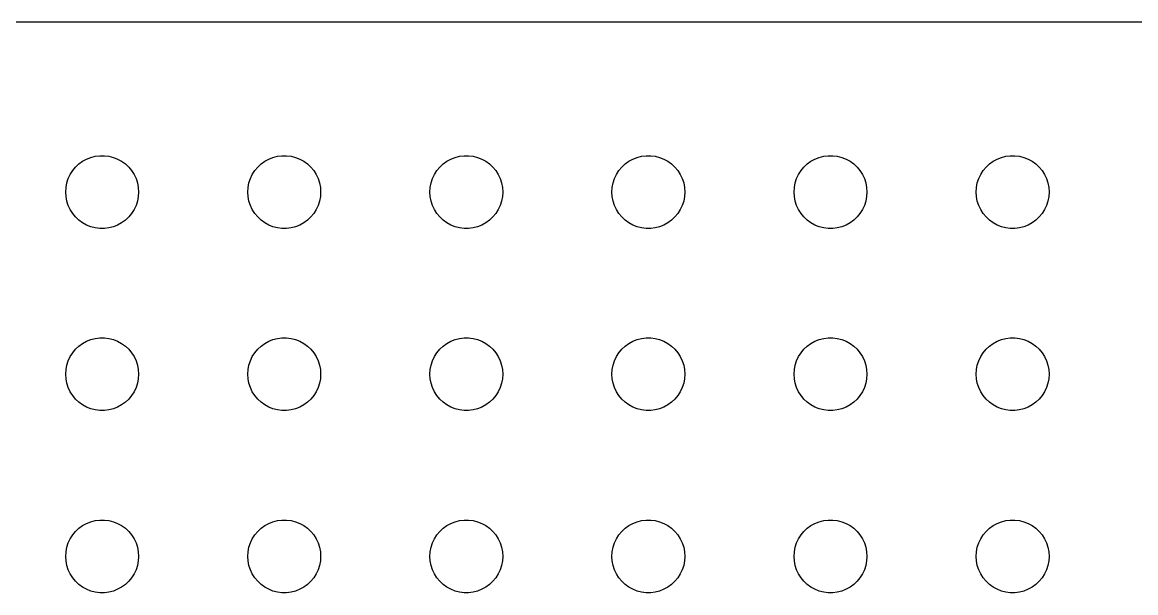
# Model space of a CAD drawing. Header units: metres. Extents: x -90 to 90, y -89 to 89.
# Drawn here: x -3.29 to 42.57, y 66 to 89.49 of the extents above; entities that cross this region are included whole.
import ezdxf

# ---------------------------------------------------------------- set-up
doc = ezdxf.new("R2010")
doc.units = ezdxf.units.M

msp = doc.modelspace()

# ---------------------------------------------------------------- linework, layer by layer
for p, q in [((84.8139, 89.4901), (-84.8139, 89.4901)), ((-0.46352, 83.9266), (-0.28107, 83.9734)), ((-0.28107, 83.9734), (-0.09418, 83.997)), ((-0.09418, 83.997), (0.09418, 83.997)), ((0.09418, 83.997), (0.28107, 83.9734)), ((0.28107, 83.9734), (0.46352, 83.9266)), ((7.03647, 83.9266), (7.21892, 83.9734)), ((7.21892, 83.9734), (7.40581, 83.997)), ((7.40581, 83.997), (7.59418, 83.997)), ((7.59418, 83.997), (7.78107, 83.9734)), ((7.78107, 83.9734), (7.96352, 83.9266)), ((14.5365, 83.9266), (14.7189, 83.9734)), ((14.7189, 83.9734), (14.9058, 83.997)), ((14.9058, 83.997), (15.0942, 83.997)), ((15.0942, 83.997), (15.2811, 83.9734)), ((15.2811, 83.9734), (15.4635, 83.9266)), ((22.0365, 83.9266), (22.2189, 83.9734)), ((22.2189, 83.9734), (22.4058, 83.997)), ((22.4058, 83.997), (22.5942, 83.997)), ((22.5942, 83.997), (22.7811, 83.9734)), ((22.7811, 83.9734), (22.9635, 83.9266)), ((29.5365, 83.9266), (29.7189, 83.9734)), ((29.7189, 83.9734), (29.9058, 83.997)), ((29.9058, 83.997), (30.0942, 83.997)), ((30.0942, 83.997), (30.2811, 83.9734)), ((30.2811, 83.9734), (30.4635, 83.9266)), ((37.0365, 83.9266), (37.2189, 83.9734)), ((37.2189, 83.9734), (37.4058, 83.997)), ((37.4058, 83.997), (37.5942, 83.997)), ((37.5942, 83.997), (37.7811, 83.9734)), ((37.7811, 83.9734), (37.9635, 83.9266)), ((-1.21352, 83.3817), (-1.09344, 83.5268)), ((-1.09344, 83.5268), (-0.95613, 83.6558)), ((-0.95613, 83.6558), (-0.80373, 83.7665)), ((-0.80373, 83.7665), (-0.63866, 83.8572)), ((-0.63866, 83.8572), (-0.46352, 83.9266)), ((0.46352, 83.9266), (0.63866, 83.8572)), ((0.63866, 83.8572), (0.80373, 83.7665)), ((0.80373, 83.7665), (0.95613, 83.6558)), ((0.95613, 83.6558), (1.09344, 83.5268)), ((1.09344, 83.5268), (1.21352, 83.3817)), ((6.28647, 83.3817), (6.40654, 83.5268)), ((6.40654, 83.5268), (6.54385, 83.6558)), ((6.54385, 83.6558), (6.69626, 83.7665)), ((6.69626, 83.7665), (6.86133, 83.8572)), ((6.86133, 83.8572), (7.03647, 83.9266)), ((7.96352, 83.9266), (8.13866, 83.8572)), ((8.13866, 83.8572), (8.30373, 83.7665)), ((8.30373, 83.7665), (8.45613, 83.6558)), ((8.45613, 83.6558), (8.59344, 83.5268)), ((8.59344, 83.5268), (8.71352, 83.3817)), ((13.7865, 83.3817), (13.9065, 83.5268)), ((13.9065, 83.5268), (14.0439, 83.6558)), ((14.0439, 83.6558), (14.1963, 83.7665)), ((14.1963, 83.7665), (14.3613, 83.8572)), ((14.3613, 83.8572), (14.5365, 83.9266)), ((15.4635, 83.9266), (15.6387, 83.8572)), ((15.6387, 83.8572), (15.8037, 83.7665)), ((15.8037, 83.7665), (15.9561, 83.6558)), ((15.9561, 83.6558), (16.0934, 83.5268)), ((16.0934, 83.5268), (16.2135, 83.3817)), ((21.2865, 83.3817), (21.4065, 83.5268)), ((21.4065, 83.5268), (21.5439, 83.6558)), ((21.5439, 83.6558), (21.6963, 83.7665)), ((21.6963, 83.7665), (21.8613, 83.8572)), ((21.8613, 83.8572), (22.0365, 83.9266)), ((22.9635, 83.9266), (23.1387, 83.8572)), ((23.1387, 83.8572), (23.3037, 83.7665)), ((23.3037, 83.7665), (23.4561, 83.6558)), ((23.4561, 83.6558), (23.5934, 83.5268)), ((23.5934, 83.5268), (23.7135, 83.3817)), ((28.7865, 83.3817), (28.9065, 83.5268)), ((28.9065, 83.5268), (29.0439, 83.6558)), ((29.0439, 83.6558), (29.1963, 83.7665)), ((29.1963, 83.7665), (29.3613, 83.8572)), ((29.3613, 83.8572), (29.5365, 83.9266)), ((30.4635, 83.9266), (30.6387, 83.8572)), ((30.6387, 83.8572), (30.8037, 83.7665)), ((30.8037, 83.7665), (30.9561, 83.6558)), ((30.9561, 83.6558), (31.0934, 83.5268)), ((31.0934, 83.5268), (31.2135, 83.3817)), ((36.2865, 83.3817), (36.4065, 83.5268)), ((36.4065, 83.5268), (36.5439, 83.6558)), ((36.5439, 83.6558), (36.6963, 83.7665)), ((36.6963, 83.7665), (36.8613, 83.8572)), ((36.8613, 83.8572), (37.0365, 83.9266)), ((37.9635, 83.9266), (38.1387, 83.8572)), ((38.1387, 83.8572), (38.3037, 83.7665)), ((38.3037, 83.7665), (38.4561, 83.6558)), ((38.4561, 83.6558), (38.5934, 83.5268)), ((38.5934, 83.5268), (38.7135, 83.3817)), ((-1.45287, 82.873), (-1.39465, 83.0522)), ((-1.39465, 83.0522), (-1.31445, 83.2226)), ((-1.31445, 83.2226), (-1.21352, 83.3817)), ((1.21352, 83.3817), (1.31445, 83.2226)), ((1.31445, 83.2226), (1.39465, 83.0522)), ((1.39465, 83.0522), (1.45287, 82.873)), ((6.04712, 82.873), (6.10533, 83.0522)), ((6.10533, 83.0522), (6.18553, 83.2226)), ((6.18553, 83.2226), (6.28647, 83.3817)), ((8.71352, 83.3817), (8.81445, 83.2226)), ((8.81445, 83.2226), (8.89465, 83.0522)), ((8.89465, 83.0522), (8.95287, 82.873)), ((13.5471, 82.873), (13.6053, 83.0522)), ((13.6053, 83.0522), (13.6855, 83.2226)), ((13.6855, 83.2226), (13.7865, 83.3817)), ((16.2135, 83.3817), (16.3145, 83.2226)), ((16.3145, 83.2226), (16.3947, 83.0522)), ((16.3947, 83.0522), (16.4529, 82.873)), ((21.0471, 82.873), (21.1053, 83.0522)), ((21.1053, 83.0522), (21.1855, 83.2226)), ((21.1855, 83.2226), (21.2865, 83.3817)), ((23.7135, 83.3817), (23.8145, 83.2226)), ((23.8145, 83.2226), (23.8947, 83.0522)), ((23.8947, 83.0522), (23.9529, 82.873)), ((28.5471, 82.873), (28.6053, 83.0522)), ((28.6053, 83.0522), (28.6855, 83.2226)), ((28.6855, 83.2226), (28.7865, 83.3817)), ((31.2135, 83.3817), (31.3145, 83.2226)), ((31.3145, 83.2226), (31.3947, 83.0522)), ((31.3947, 83.0522), (31.4529, 82.873)), ((36.0471, 82.873), (36.1053, 83.0522)), ((36.1053, 83.0522), (36.1855, 83.2226)), ((36.1855, 83.2226), (36.2865, 83.3817)), ((38.7135, 83.3817), (38.8145, 83.2226)), ((38.8145, 83.2226), (38.8947, 83.0522)), ((38.8947, 83.0522), (38.9529, 82.873)), ((-1.5, 82.5), (-1.48816, 82.688)), ((-1.48816, 82.688), (-1.45287, 82.873)), ((1.45287, 82.873), (1.48816, 82.688)), ((1.48816, 82.688), (1.5, 82.5)), ((6, 82.5), (6.01183, 82.688)), ((6.01183, 82.688), (6.04712, 82.873)), ((8.95287, 82.873), (8.98816, 82.688)), ((8.98816, 82.688), (9, 82.5)), ((13.5, 82.5), (13.5118, 82.688)), ((13.5118, 82.688), (13.5471, 82.873)), ((16.4529, 82.873), (16.4882, 82.688)), ((16.4882, 82.688), (16.5, 82.5)), ((21, 82.5), (21.0118, 82.688)), ((21.0118, 82.688), (21.0471, 82.873)), ((23.9529, 82.873), (23.9882, 82.688)), ((23.9882, 82.688), (24, 82.5)), ((28.5, 82.5), (28.5118, 82.688)), ((28.5118, 82.688), (28.5471, 82.873)), ((31.4529, 82.873), (31.4882, 82.688)), ((31.4882, 82.688), (31.5, 82.5)), ((36, 82.5), (36.0118, 82.688)), ((36.0118, 82.688), (36.0471, 82.873)), ((38.9529, 82.873), (38.9882, 82.688)), ((38.9882, 82.688), (39, 82.5)), ((-1.48816, 82.312), (-1.5, 82.5)), ((-1.45287, 82.127), (-1.48816, 82.312)), ((-1.39465, 81.9478), (-1.45287, 82.127)), ((1.45287, 82.127), (1.39465, 81.9478)), ((1.48816, 82.312), (1.45287, 82.127)), ((1.5, 82.5), (1.48816, 82.312)), ((6.01183, 82.312), (6, 82.5)), ((6.04712, 82.127), (6.01183, 82.312)), ((6.10533, 81.9478), (6.04712, 82.127)), ((8.95287, 82.127), (8.89465, 81.9478)), ((8.98816, 82.312), (8.95287, 82.127)), ((9, 82.5), (8.98816, 82.312)), ((13.5118, 82.312), (13.5, 82.5)), ((13.5471, 82.127), (13.5118, 82.312)), ((13.6053, 81.9478), (13.5471, 82.127)), ((16.4529, 82.127), (16.3947, 81.9478)), ((16.4882, 82.312), (16.4529, 82.127)), ((16.5, 82.5), (16.4882, 82.312)), ((21.0118, 82.312), (21, 82.5)), ((21.0471, 82.127), (21.0118, 82.312)), ((21.1053, 81.9478), (21.0471, 82.127)), ((23.9529, 82.127), (23.8947, 81.9478)), ((23.9882, 82.312), (23.9529, 82.127)), ((24, 82.5), (23.9882, 82.312)), ((28.5118, 82.312), (28.5, 82.5)), ((28.5471, 82.127), (28.5118, 82.312)), ((28.6053, 81.9478), (28.5471, 82.127)), ((31.4529, 82.127), (31.3947, 81.9478)), ((31.4882, 82.312), (31.4529, 82.127)), ((31.5, 82.5), (31.4882, 82.312)), ((36.0118, 82.312), (36, 82.5)), ((36.0471, 82.127), (36.0118, 82.312)), ((36.1053, 81.9478), (36.0471, 82.127)), ((38.9529, 82.127), (38.8947, 81.9478)), ((38.9882, 82.312), (38.9529, 82.127)), ((39, 82.5), (38.9882, 82.312)), ((-1.31445, 81.7774), (-1.39465, 81.9478)), ((-1.21352, 81.6183), (-1.31445, 81.7774)), ((1.31445, 81.7774), (1.21352, 81.6183)), ((1.39465, 81.9478), (1.31445, 81.7774)), ((6.18553, 81.7774), (6.10533, 81.9478)), ((6.28647, 81.6183), (6.18553, 81.7774)), ((8.81445, 81.7774), (8.71352, 81.6183)), ((8.89465, 81.9478), (8.81445, 81.7774)), ((13.6855, 81.7774), (13.6053, 81.9478)), ((13.7865, 81.6183), (13.6855, 81.7774)), ((16.3145, 81.7774), (16.2135, 81.6183)), ((16.3947, 81.9478), (16.3145, 81.7774)), ((21.1855, 81.7774), (21.1053, 81.9478)), ((21.2865, 81.6183), (21.1855, 81.7774)), ((23.8145, 81.7774), (23.7135, 81.6183)), ((23.8947, 81.9478), (23.8145, 81.7774)), ((28.6855, 81.7774), (28.6053, 81.9478)), ((28.7865, 81.6183), (28.6855, 81.7774)), ((31.3145, 81.7774), (31.2135, 81.6183)), ((31.3947, 81.9478), (31.3145, 81.7774)), ((36.1855, 81.7774), (36.1053, 81.9478)), ((36.2865, 81.6183), (36.1855, 81.7774)), ((38.8145, 81.7774), (38.7135, 81.6183)), ((38.8947, 81.9478), (38.8145, 81.7774)), ((-1.09344, 81.4732), (-1.21352, 81.6183)), ((-0.95613, 81.3442), (-1.09344, 81.4732)), ((-0.80373, 81.2335), (-0.95613, 81.3442)), ((-0.63866, 81.1428), (-0.80373, 81.2335)), ((0.80373, 81.2335), (0.63866, 81.1428)), ((0.95613, 81.3442), (0.80373, 81.2335)), ((1.09344, 81.4732), (0.95613, 81.3442)), ((1.21352, 81.6183), (1.09344, 81.4732)), ((6.40654, 81.4732), (6.28647, 81.6183)), ((6.54385, 81.3442), (6.40654, 81.4732)), ((6.69626, 81.2335), (6.54385, 81.3442)), ((6.86133, 81.1428), (6.69626, 81.2335)), ((8.30373, 81.2335), (8.13866, 81.1428)), ((8.45613, 81.3442), (8.30373, 81.2335)), ((8.59344, 81.4732), (8.45613, 81.3442)), ((8.71352, 81.6183), (8.59344, 81.4732)), ((13.9065, 81.4732), (13.7865, 81.6183)), ((14.0439, 81.3442), (13.9065, 81.4732)), ((14.1963, 81.2335), (14.0439, 81.3442)), ((14.3613, 81.1428), (14.1963, 81.2335)), ((15.8037, 81.2335), (15.6387, 81.1428)), ((15.9561, 81.3442), (15.8037, 81.2335)), ((16.0934, 81.4732), (15.9561, 81.3442)), ((16.2135, 81.6183), (16.0934, 81.4732)), ((21.4065, 81.4732), (21.2865, 81.6183)), ((21.5439, 81.3442), (21.4065, 81.4732)), ((21.6963, 81.2335), (21.5439, 81.3442)), ((21.8613, 81.1428), (21.6963, 81.2335)), ((23.3037, 81.2335), (23.1387, 81.1428)), ((23.4561, 81.3442), (23.3037, 81.2335)), ((23.5934, 81.4732), (23.4561, 81.3442)), ((23.7135, 81.6183), (23.5934, 81.4732)), ((28.9065, 81.4732), (28.7865, 81.6183)), ((29.0439, 81.3442), (28.9065, 81.4732)), ((29.1963, 81.2335), (29.0439, 81.3442)), ((29.3613, 81.1428), (29.1963, 81.2335)), ((30.8037, 81.2335), (30.6387, 81.1428)), ((30.9561, 81.3442), (30.8037, 81.2335)), ((31.0934, 81.4732), (30.9561, 81.3442)), ((31.2135, 81.6183), (31.0934, 81.4732)), ((36.4065, 81.4732), (36.2865, 81.6183)), ((36.5439, 81.3442), (36.4065, 81.4732)), ((36.6963, 81.2335), (36.5439, 81.3442)), ((36.8613, 81.1428), (36.6963, 81.2335)), ((38.3037, 81.2335), (38.1387, 81.1428)), ((38.4561, 81.3442), (38.3037, 81.2335)), ((38.5934, 81.4732), (38.4561, 81.3442)), ((38.7135, 81.6183), (38.5934, 81.4732)), ((-0.46352, 81.0734), (-0.63866, 81.1428)), ((-0.28107, 81.0266), (-0.46352, 81.0734)), ((-0.09418, 81.003), (-0.28107, 81.0266)), ((0.09418, 81.003), (-0.09418, 81.003)), ((0.28107, 81.0266), (0.09418, 81.003)), ((0.46352, 81.0734), (0.28107, 81.0266)), ((0.63866, 81.1428), (0.46352, 81.0734)), ((7.03647, 81.0734), (6.86133, 81.1428)), ((7.21892, 81.0266), (7.03647, 81.0734)), ((7.40581, 81.003), (7.21892, 81.0266)), ((7.59418, 81.003), (7.40581, 81.003)), ((7.78107, 81.0266), (7.59418, 81.003)), ((7.96352, 81.0734), (7.78107, 81.0266)), ((8.13866, 81.1428), (7.96352, 81.0734)), ((14.5365, 81.0734), (14.3613, 81.1428)), ((14.7189, 81.0266), (14.5365, 81.0734)), ((14.9058, 81.003), (14.7189, 81.0266)), ((15.0942, 81.003), (14.9058, 81.003)), ((15.2811, 81.0266), (15.0942, 81.003)), ((15.4635, 81.0734), (15.2811, 81.0266)), ((15.6387, 81.1428), (15.4635, 81.0734)), ((22.0365, 81.0734), (21.8613, 81.1428)), ((22.2189, 81.0266), (22.0365, 81.0734)), ((22.4058, 81.003), (22.2189, 81.0266)), ((22.5942, 81.003), (22.4058, 81.003)), ((22.7811, 81.0266), (22.5942, 81.003)), ((22.9635, 81.0734), (22.7811, 81.0266)), ((23.1387, 81.1428), (22.9635, 81.0734)), ((29.5365, 81.0734), (29.3613, 81.1428)), ((29.7189, 81.0266), (29.5365, 81.0734)), ((29.9058, 81.003), (29.7189, 81.0266)), ((30.0942, 81.003), (29.9058, 81.003)), ((30.2811, 81.0266), (30.0942, 81.003)), ((30.4635, 81.0734), (30.2811, 81.0266)), ((30.6387, 81.1428), (30.4635, 81.0734)), ((37.0365, 81.0734), (36.8613, 81.1428)), ((37.2189, 81.0266), (37.0365, 81.0734)), ((37.4058, 81.003), (37.2189, 81.0266)), ((37.5942, 81.003), (37.4058, 81.003)), ((37.7811, 81.0266), (37.5942, 81.003)), ((37.9635, 81.0734), (37.7811, 81.0266)), ((38.1387, 81.1428), (37.9635, 81.0734)), ((-1.09344, 76.0268), (-0.95613, 76.1558)), ((-0.95613, 76.1558), (-0.80373, 76.2665)), ((-0.80373, 76.2665), (-0.63866, 76.3572)), ((-0.63866, 76.3572), (-0.46352, 76.4266)), ((-0.46352, 76.4266), (-0.28107, 76.4734)), ((-0.28107, 76.4734), (-0.09418, 76.497)), ((-0.09418, 76.497), (0.09418, 76.497)), ((0.09418, 76.497), (0.28107, 76.4734)), ((0.28107, 76.4734), (0.46352, 76.4266)), ((0.46352, 76.4266), (0.63866, 76.3572)), ((0.63866, 76.3572), (0.80373, 76.2665)), ((0.80373, 76.2665), (0.95613, 76.1558)), ((0.95613, 76.1558), (1.09344, 76.0268)), ((6.40654, 76.0268), (6.54385, 76.1558)), ((6.54385, 76.1558), (6.69626, 76.2665)), ((6.69626, 76.2665), (6.86133, 76.3572)), ((6.86133, 76.3572), (7.03647, 76.4266)), ((7.03647, 76.4266), (7.21892, 76.4734)), ((7.21892, 76.4734), (7.40581, 76.497)), ((7.40581, 76.497), (7.59418, 76.497)), ((7.59418, 76.497), (7.78107, 76.4734)), ((7.78107, 76.4734), (7.96352, 76.4266)), ((7.96352, 76.4266), (8.13866, 76.3572)), ((8.13866, 76.3572), (8.30373, 76.2665)), ((8.30373, 76.2665), (8.45613, 76.1558)), ((8.45613, 76.1558), (8.59344, 76.0268)), ((13.9065, 76.0268), (14.0439, 76.1558)), ((14.0439, 76.1558), (14.1963, 76.2665)), ((14.1963, 76.2665), (14.3613, 76.3572)), ((14.3613, 76.3572), (14.5365, 76.4266)), ((14.5365, 76.4266), (14.7189, 76.4734)), ((14.7189, 76.4734), (14.9058, 76.497)), ((14.9058, 76.497), (15.0942, 76.497)), ((15.0942, 76.497), (15.2811, 76.4734)), ((15.2811, 76.4734), (15.4635, 76.4266)), ((15.4635, 76.4266), (15.6387, 76.3572)), ((15.6387, 76.3572), (15.8037, 76.2665)), ((15.8037, 76.2665), (15.9561, 76.1558)), ((15.9561, 76.1558), (16.0934, 76.0268)), ((21.4065, 76.0268), (21.5439, 76.1558)), ((21.5439, 76.1558), (21.6963, 76.2665)), ((21.6963, 76.2665), (21.8613, 76.3572)), ((21.8613, 76.3572), (22.0365, 76.4266)), ((22.0365, 76.4266), (22.2189, 76.4734)), ((22.2189, 76.4734), (22.4058, 76.497)), ((22.4058, 76.497), (22.5942, 76.497)), ((22.5942, 76.497), (22.7811, 76.4734)), ((22.7811, 76.4734), (22.9635, 76.4266)), ((22.9635, 76.4266), (23.1387, 76.3572)), ((23.1387, 76.3572), (23.3037, 76.2665)), ((23.3037, 76.2665), (23.4561, 76.1558)), ((23.4561, 76.1558), (23.5934, 76.0268)), ((28.9065, 76.0268), (29.0439, 76.1558)), ((29.0439, 76.1558), (29.1963, 76.2665)), ((29.1963, 76.2665), (29.3613, 76.3572)), ((29.3613, 76.3572), (29.5365, 76.4266)), ((29.5365, 76.4266), (29.7189, 76.4734)), ((29.7189, 76.4734), (29.9058, 76.497)), ((29.9058, 76.497), (30.0942, 76.497)), ((30.0942, 76.497), (30.2811, 76.4734)), ((30.2811, 76.4734), (30.4635, 76.4266)), ((30.4635, 76.4266), (30.6387, 76.3572)), ((30.6387, 76.3572), (30.8037, 76.2665)), ((30.8037, 76.2665), (30.9561, 76.1558)), ((30.9561, 76.1558), (31.0934, 76.0268)), ((36.4065, 76.0268), (36.5439, 76.1558)), ((36.5439, 76.1558), (36.6963, 76.2665)), ((36.6963, 76.2665), (36.8613, 76.3572)), ((36.8613, 76.3572), (37.0365, 76.4266)), ((37.0365, 76.4266), (37.2189, 76.4734)), ((37.2189, 76.4734), (37.4058, 76.497)), ((37.4058, 76.497), (37.5942, 76.497)), ((37.5942, 76.497), (37.7811, 76.4734)), ((37.7811, 76.4734), (37.9635, 76.4266)), ((37.9635, 76.4266), (38.1387, 76.3572)), ((38.1387, 76.3572), (38.3037, 76.2665)), ((38.3037, 76.2665), (38.4561, 76.1558)), ((38.4561, 76.1558), (38.5934, 76.0268)), ((-1.39465, 75.5522), (-1.31445, 75.7226)), ((-1.31445, 75.7226), (-1.21352, 75.8817)), ((-1.21352, 75.8817), (-1.09344, 76.0268)), ((1.09344, 76.0268), (1.21352, 75.8817)), ((1.21352, 75.8817), (1.31445, 75.7226)), ((1.31445, 75.7226), (1.39465, 75.5522)), ((6.10533, 75.5522), (6.18553, 75.7226)), ((6.18553, 75.7226), (6.28647, 75.8817)), ((6.28647, 75.8817), (6.40654, 76.0268)), ((8.59344, 76.0268), (8.71352, 75.8817)), ((8.71352, 75.8817), (8.81445, 75.7226)), ((8.81445, 75.7226), (8.89465, 75.5522)), ((13.6053, 75.5522), (13.6855, 75.7226)), ((13.6855, 75.7226), (13.7865, 75.8817)), ((13.7865, 75.8817), (13.9065, 76.0268)), ((16.0934, 76.0268), (16.2135, 75.8817)), ((16.2135, 75.8817), (16.3145, 75.7226)), ((16.3145, 75.7226), (16.3947, 75.5522)), ((21.1053, 75.5522), (21.1855, 75.7226)), ((21.1855, 75.7226), (21.2865, 75.8817)), ((21.2865, 75.8817), (21.4065, 76.0268)), ((23.5934, 76.0268), (23.7135, 75.8817)), ((23.7135, 75.8817), (23.8145, 75.7226)), ((23.8145, 75.7226), (23.8947, 75.5522)), ((28.6053, 75.5522), (28.6855, 75.7226)), ((28.6855, 75.7226), (28.7865, 75.8817)), ((28.7865, 75.8817), (28.9065, 76.0268)), ((31.0934, 76.0268), (31.2135, 75.8817)), ((31.2135, 75.8817), (31.3145, 75.7226)), ((31.3145, 75.7226), (31.3947, 75.5522)), ((36.1053, 75.5522), (36.1855, 75.7226)), ((36.1855, 75.7226), (36.2865, 75.8817)), ((36.2865, 75.8817), (36.4065, 76.0268)), ((38.5934, 76.0268), (38.7135, 75.8817)), ((38.7135, 75.8817), (38.8145, 75.7226)), ((38.8145, 75.7226), (38.8947, 75.5522)), ((-1.48816, 75.188), (-1.45287, 75.373)), ((-1.45287, 75.373), (-1.39465, 75.5522)), ((1.39465, 75.5522), (1.45287, 75.373)), ((1.45287, 75.373), (1.48816, 75.188)), ((6.01183, 75.188), (6.04712, 75.373)), ((6.04712, 75.373), (6.10533, 75.5522)), ((8.89465, 75.5522), (8.95287, 75.373)), ((8.95287, 75.373), (8.98816, 75.188)), ((13.5118, 75.188), (13.5471, 75.373)), ((13.5471, 75.373), (13.6053, 75.5522)), ((16.3947, 75.5522), (16.4529, 75.373)), ((16.4529, 75.373), (16.4882, 75.188)), ((21.0118, 75.188), (21.0471, 75.373)), ((21.0471, 75.373), (21.1053, 75.5522)), ((23.8947, 75.5522), (23.9529, 75.373)), ((23.9529, 75.373), (23.9882, 75.188)), ((28.5118, 75.188), (28.5471, 75.373)), ((28.5471, 75.373), (28.6053, 75.5522)), ((31.3947, 75.5522), (31.4529, 75.373)), ((31.4529, 75.373), (31.4882, 75.188)), ((36.0118, 75.188), (36.0471, 75.373)), ((36.0471, 75.373), (36.1053, 75.5522)), ((38.8947, 75.5522), (38.9529, 75.373)), ((38.9529, 75.373), (38.9882, 75.188)), ((-1.5, 75), (-1.48816, 75.188)), ((-1.48816, 74.812), (-1.5, 75)), ((-1.45287, 74.627), (-1.48816, 74.812)), ((1.48816, 74.812), (1.45287, 74.627)), ((1.48816, 75.188), (1.5, 75)), ((1.5, 75), (1.48816, 74.812)), ((6, 75), (6.01183, 75.188)), ((6.01183, 74.812), (6, 75)), ((6.04712, 74.627), (6.01183, 74.812)), ((8.98816, 74.812), (8.95287, 74.627)), ((8.98816, 75.188), (9, 75)), ((9, 75), (8.98816, 74.812)), ((13.5, 75), (13.5118, 75.188)), ((13.5118, 74.812), (13.5, 75)), ((13.5471, 74.627), (13.5118, 74.812)), ((16.4882, 74.812), (16.4529, 74.627)), ((16.4882, 75.188), (16.5, 75)), ((16.5, 75), (16.4882, 74.812)), ((21, 75), (21.0118, 75.188)), ((21.0118, 74.812), (21, 75)), ((21.0471, 74.627), (21.0118, 74.812)), ((23.9882, 74.812), (23.9529, 74.627)), ((23.9882, 75.188), (24, 75)), ((24, 75), (23.9882, 74.812)), ((28.5, 75), (28.5118, 75.188)), ((28.5118, 74.812), (28.5, 75)), ((28.5471, 74.627), (28.5118, 74.812)), ((31.4882, 74.812), (31.4529, 74.627)), ((31.4882, 75.188), (31.5, 75)), ((31.5, 75), (31.4882, 74.812)), ((36, 75), (36.0118, 75.188)), ((36.0118, 74.812), (36, 75)), ((36.0471, 74.627), (36.0118, 74.812)), ((38.9882, 74.812), (38.9529, 74.627)), ((38.9882, 75.188), (39, 75)), ((39, 75), (38.9882, 74.812)), ((-1.39465, 74.4478), (-1.45287, 74.627)), ((-1.31445, 74.2774), (-1.39465, 74.4478)), ((1.39465, 74.4478), (1.31445, 74.2774)), ((1.45287, 74.627), (1.39465, 74.4478)), ((6.10533, 74.4478), (6.04712, 74.627)), ((6.18553, 74.2774), (6.10533, 74.4478)), ((8.89465, 74.4478), (8.81445, 74.2774)), ((8.95287, 74.627), (8.89465, 74.4478)), ((13.6053, 74.4478), (13.5471, 74.627)), ((13.6855, 74.2774), (13.6053, 74.4478)), ((16.3947, 74.4478), (16.3145, 74.2774)), ((16.4529, 74.627), (16.3947, 74.4478)), ((21.1053, 74.4478), (21.0471, 74.627)), ((21.1855, 74.2774), (21.1053, 74.4478)), ((23.8947, 74.4478), (23.8145, 74.2774)), ((23.9529, 74.627), (23.8947, 74.4478)), ((28.6053, 74.4478), (28.5471, 74.627)), ((28.6855, 74.2774), (28.6053, 74.4478)), ((31.3947, 74.4478), (31.3145, 74.2774)), ((31.4529, 74.627), (31.3947, 74.4478)), ((36.1053, 74.4478), (36.0471, 74.627)), ((36.1855, 74.2774), (36.1053, 74.4478)), ((38.8947, 74.4478), (38.8145, 74.2774)), ((38.9529, 74.627), (38.8947, 74.4478)), ((-1.21352, 74.1183), (-1.31445, 74.2774)), ((-1.09344, 73.9732), (-1.21352, 74.1183)), ((-0.95613, 73.8442), (-1.09344, 73.9732)), ((-0.80373, 73.7335), (-0.95613, 73.8442)), ((0.95613, 73.8442), (0.80373, 73.7335)), ((1.09344, 73.9732), (0.95613, 73.8442)), ((1.21352, 74.1183), (1.09344, 73.9732)), ((1.31445, 74.2774), (1.21352, 74.1183)), ((6.28647, 74.1183), (6.18553, 74.2774)), ((6.40654, 73.9732), (6.28647, 74.1183)), ((6.54385, 73.8442), (6.40654, 73.9732)), ((6.69626, 73.7335), (6.54385, 73.8442)), ((8.45613, 73.8442), (8.30373, 73.7335)), ((8.59344, 73.9732), (8.45613, 73.8442)), ((8.71352, 74.1183), (8.59344, 73.9732)), ((8.81445, 74.2774), (8.71352, 74.1183)), ((13.7865, 74.1183), (13.6855, 74.2774)), ((13.9065, 73.9732), (13.7865, 74.1183)), ((14.0439, 73.8442), (13.9065, 73.9732)), ((14.1963, 73.7335), (14.0439, 73.8442)), ((15.9561, 73.8442), (15.8037, 73.7335)), ((16.0934, 73.9732), (15.9561, 73.8442)), ((16.2135, 74.1183), (16.0934, 73.9732)), ((16.3145, 74.2774), (16.2135, 74.1183)), ((21.2865, 74.1183), (21.1855, 74.2774)), ((21.4065, 73.9732), (21.2865, 74.1183)), ((21.5439, 73.8442), (21.4065, 73.9732)), ((21.6963, 73.7335), (21.5439, 73.8442)), ((23.4561, 73.8442), (23.3037, 73.7335)), ((23.5934, 73.9732), (23.4561, 73.8442)), ((23.7135, 74.1183), (23.5934, 73.9732)), ((23.8145, 74.2774), (23.7135, 74.1183)), ((28.7865, 74.1183), (28.6855, 74.2774)), ((28.9065, 73.9732), (28.7865, 74.1183)), ((29.0439, 73.8442), (28.9065, 73.9732)), ((29.1963, 73.7335), (29.0439, 73.8442)), ((30.9561, 73.8442), (30.8037, 73.7335)), ((31.0934, 73.9732), (30.9561, 73.8442)), ((31.2135, 74.1183), (31.0934, 73.9732)), ((31.3145, 74.2774), (31.2135, 74.1183)), ((36.2865, 74.1183), (36.1855, 74.2774)), ((36.4065, 73.9732), (36.2865, 74.1183)), ((36.5439, 73.8442), (36.4065, 73.9732)), ((36.6963, 73.7335), (36.5439, 73.8442)), ((38.4561, 73.8442), (38.3037, 73.7335)), ((38.5934, 73.9732), (38.4561, 73.8442)), ((38.7135, 74.1183), (38.5934, 73.9732)), ((38.8145, 74.2774), (38.7135, 74.1183)), ((-0.63866, 73.6428), (-0.80373, 73.7335)), ((-0.46352, 73.5734), (-0.63866, 73.6428)), ((-0.28107, 73.5266), (-0.46352, 73.5734)), ((-0.09418, 73.503), (-0.28107, 73.5266)), ((0.09418, 73.503), (-0.09418, 73.503)), ((0.28107, 73.5266), (0.09418, 73.503)), ((0.46352, 73.5734), (0.28107, 73.5266)), ((0.63866, 73.6428), (0.46352, 73.5734)), ((0.80373, 73.7335), (0.63866, 73.6428)), ((6.86133, 73.6428), (6.69626, 73.7335)), ((7.03647, 73.5734), (6.86133, 73.6428)), ((7.21892, 73.5266), (7.03647, 73.5734)), ((7.40581, 73.503), (7.21892, 73.5266)), ((7.59418, 73.503), (7.40581, 73.503)), ((7.78107, 73.5266), (7.59418, 73.503)), ((7.96352, 73.5734), (7.78107, 73.5266)), ((8.13866, 73.6428), (7.96352, 73.5734)), ((8.30373, 73.7335), (8.13866, 73.6428)), ((14.3613, 73.6428), (14.1963, 73.7335)), ((14.5365, 73.5734), (14.3613, 73.6428)), ((14.7189, 73.5266), (14.5365, 73.5734)), ((14.9058, 73.503), (14.7189, 73.5266)), ((15.0942, 73.503), (14.9058, 73.503)), ((15.2811, 73.5266), (15.0942, 73.503)), ((15.4635, 73.5734), (15.2811, 73.5266)), ((15.6387, 73.6428), (15.4635, 73.5734)), ((15.8037, 73.7335), (15.6387, 73.6428)), ((21.8613, 73.6428), (21.6963, 73.7335)), ((22.0365, 73.5734), (21.8613, 73.6428)), ((22.2189, 73.5266), (22.0365, 73.5734)), ((22.4058, 73.503), (22.2189, 73.5266)), ((22.5942, 73.503), (22.4058, 73.503)), ((22.7811, 73.5266), (22.5942, 73.503)), ((22.9635, 73.5734), (22.7811, 73.5266)), ((23.1387, 73.6428), (22.9635, 73.5734)), ((23.3037, 73.7335), (23.1387, 73.6428)), ((29.3613, 73.6428), (29.1963, 73.7335)), ((29.5365, 73.5734), (29.3613, 73.6428)), ((29.7189, 73.5266), (29.5365, 73.5734)), ((29.9058, 73.503), (29.7189, 73.5266)), ((30.0942, 73.503), (29.9058, 73.503)), ((30.2811, 73.5266), (30.0942, 73.503)), ((30.4635, 73.5734), (30.2811, 73.5266)), ((30.6387, 73.6428), (30.4635, 73.5734)), ((30.8037, 73.7335), (30.6387, 73.6428)), ((36.8613, 73.6428), (36.6963, 73.7335)), ((37.0365, 73.5734), (36.8613, 73.6428)), ((37.2189, 73.5266), (37.0365, 73.5734)), ((37.4058, 73.503), (37.2189, 73.5266)), ((37.5942, 73.503), (37.4058, 73.503)), ((37.7811, 73.5266), (37.5942, 73.503)), ((37.9635, 73.5734), (37.7811, 73.5266)), ((38.1387, 73.6428), (37.9635, 73.5734)), ((38.3037, 73.7335), (38.1387, 73.6428)), ((-0.80373, 68.7665), (-0.63866, 68.8572)), ((-0.63866, 68.8572), (-0.46352, 68.9266)), ((-0.46352, 68.9266), (-0.28107, 68.9734)), ((-0.28107, 68.9734), (-0.09418, 68.997)), ((-0.09418, 68.997), (0.09418, 68.997)), ((0.09418, 68.997), (0.28107, 68.9734)), ((0.28107, 68.9734), (0.46352, 68.9266)), ((0.46352, 68.9266), (0.63866, 68.8572)), ((0.63866, 68.8572), (0.80373, 68.7665)), ((6.69626, 68.7665), (6.86133, 68.8572)), ((6.86133, 68.8572), (7.03647, 68.9266)), ((7.03647, 68.9266), (7.21892, 68.9734)), ((7.21892, 68.9734), (7.40581, 68.997)), ((7.40581, 68.997), (7.59418, 68.997)), ((7.59418, 68.997), (7.78107, 68.9734)), ((7.78107, 68.9734), (7.96352, 68.9266)), ((7.96352, 68.9266), (8.13866, 68.8572)), ((8.13866, 68.8572), (8.30373, 68.7665)), ((14.1963, 68.7665), (14.3613, 68.8572)), ((14.3613, 68.8572), (14.5365, 68.9266)), ((14.5365, 68.9266), (14.7189, 68.9734)), ((14.7189, 68.9734), (14.9058, 68.997)), ((14.9058, 68.997), (15.0942, 68.997)), ((15.0942, 68.997), (15.2811, 68.9734)), ((15.2811, 68.9734), (15.4635, 68.9266)), ((15.4635, 68.9266), (15.6387, 68.8572)), ((15.6387, 68.8572), (15.8037, 68.7665)), ((21.6963, 68.7665), (21.8613, 68.8572)), ((21.8613, 68.8572), (22.0365, 68.9266)), ((22.0365, 68.9266), (22.2189, 68.9734)), ((22.2189, 68.9734), (22.4058, 68.997)), ((22.4058, 68.997), (22.5942, 68.997)), ((22.5942, 68.997), (22.7811, 68.9734)), ((22.7811, 68.9734), (22.9635, 68.9266)), ((22.9635, 68.9266), (23.1387, 68.8572)), ((23.1387, 68.8572), (23.3037, 68.7665)), ((29.1963, 68.7665), (29.3613, 68.8572)), ((29.3613, 68.8572), (29.5365, 68.9266)), ((29.5365, 68.9266), (29.7189, 68.9734)), ((29.7189, 68.9734), (29.9058, 68.997)), ((29.9058, 68.997), (30.0942, 68.997)), ((30.0942, 68.997), (30.2811, 68.9734)), ((30.2811, 68.9734), (30.4635, 68.9266)), ((30.4635, 68.9266), (30.6387, 68.8572)), ((30.6387, 68.8572), (30.8037, 68.7665)), ((36.6963, 68.7665), (36.8613, 68.8572)), ((36.8613, 68.8572), (37.0365, 68.9266)), ((37.0365, 68.9266), (37.2189, 68.9734)), ((37.2189, 68.9734), (37.4058, 68.997)), ((37.4058, 68.997), (37.5942, 68.997)), ((37.5942, 68.997), (37.7811, 68.9734)), ((37.7811, 68.9734), (37.9635, 68.9266)), ((37.9635, 68.9266), (38.1387, 68.8572)), ((38.1387, 68.8572), (38.3037, 68.7665)), ((-1.31445, 68.2226), (-1.21352, 68.3817)), ((-1.21352, 68.3817), (-1.09344, 68.5268)), ((-1.09344, 68.5268), (-0.95613, 68.6558)), ((-0.95613, 68.6558), (-0.80373, 68.7665)), ((0.80373, 68.7665), (0.95613, 68.6558)), ((0.95613, 68.6558), (1.09344, 68.5268)), ((1.09344, 68.5268), (1.21352, 68.3817)), ((1.21352, 68.3817), (1.31445, 68.2226)), ((6.18553, 68.2226), (6.28647, 68.3817)), ((6.28647, 68.3817), (6.40654, 68.5268)), ((6.40654, 68.5268), (6.54385, 68.6558)), ((6.54385, 68.6558), (6.69626, 68.7665)), ((8.30373, 68.7665), (8.45613, 68.6558)), ((8.45613, 68.6558), (8.59344, 68.5268)), ((8.59344, 68.5268), (8.71352, 68.3817)), ((8.71352, 68.3817), (8.81445, 68.2226)), ((13.6855, 68.2226), (13.7865, 68.3817)), ((13.7865, 68.3817), (13.9065, 68.5268)), ((13.9065, 68.5268), (14.0439, 68.6558)), ((14.0439, 68.6558), (14.1963, 68.7665)), ((15.8037, 68.7665), (15.9561, 68.6558)), ((15.9561, 68.6558), (16.0934, 68.5268)), ((16.0934, 68.5268), (16.2135, 68.3817)), ((16.2135, 68.3817), (16.3145, 68.2226)), ((21.1855, 68.2226), (21.2865, 68.3817)), ((21.2865, 68.3817), (21.4065, 68.5268)), ((21.4065, 68.5268), (21.5439, 68.6558)), ((21.5439, 68.6558), (21.6963, 68.7665)), ((23.3037, 68.7665), (23.4561, 68.6558)), ((23.4561, 68.6558), (23.5934, 68.5268)), ((23.5934, 68.5268), (23.7135, 68.3817)), ((23.7135, 68.3817), (23.8145, 68.2226)), ((28.6855, 68.2226), (28.7865, 68.3817)), ((28.7865, 68.3817), (28.9065, 68.5268)), ((28.9065, 68.5268), (29.0439, 68.6558)), ((29.0439, 68.6558), (29.1963, 68.7665)), ((30.8037, 68.7665), (30.9561, 68.6558)), ((30.9561, 68.6558), (31.0934, 68.5268)), ((31.0934, 68.5268), (31.2135, 68.3817)), ((31.2135, 68.3817), (31.3145, 68.2226)), ((36.1855, 68.2226), (36.2865, 68.3817)), ((36.2865, 68.3817), (36.4065, 68.5268)), ((36.4065, 68.5268), (36.5439, 68.6558)), ((36.5439, 68.6558), (36.6963, 68.7665)), ((38.3037, 68.7665), (38.4561, 68.6558)), ((38.4561, 68.6558), (38.5934, 68.5268)), ((38.5934, 68.5268), (38.7135, 68.3817)), ((38.7135, 68.3817), (38.8145, 68.2226)), ((-1.45287, 67.873), (-1.39465, 68.0522)), ((-1.39465, 68.0522), (-1.31445, 68.2226)), ((1.31445, 68.2226), (1.39465, 68.0522)), ((1.39465, 68.0522), (1.45287, 67.873)), ((6.04712, 67.873), (6.10533, 68.0522)), ((6.10533, 68.0522), (6.18553, 68.2226)), ((8.81445, 68.2226), (8.89465, 68.0522)), ((8.89465, 68.0522), (8.95287, 67.873)), ((13.5471, 67.873), (13.6053, 68.0522)), ((13.6053, 68.0522), (13.6855, 68.2226)), ((16.3145, 68.2226), (16.3947, 68.0522)), ((16.3947, 68.0522), (16.4529, 67.873)), ((21.0471, 67.873), (21.1053, 68.0522)), ((21.1053, 68.0522), (21.1855, 68.2226)), ((23.8145, 68.2226), (23.8947, 68.0522)), ((23.8947, 68.0522), (23.9529, 67.873)), ((28.5471, 67.873), (28.6053, 68.0522)), ((28.6053, 68.0522), (28.6855, 68.2226)), ((31.3145, 68.2226), (31.3947, 68.0522)), ((31.3947, 68.0522), (31.4529, 67.873)), ((36.0471, 67.873), (36.1053, 68.0522)), ((36.1053, 68.0522), (36.1855, 68.2226)), ((38.8145, 68.2226), (38.8947, 68.0522)), ((38.8947, 68.0522), (38.9529, 67.873)), ((-1.5, 67.5), (-1.48816, 67.688)), ((-1.48816, 67.312), (-1.5, 67.5)), ((-1.48816, 67.688), (-1.45287, 67.873)), ((1.45287, 67.873), (1.48816, 67.688)), ((1.48816, 67.688), (1.5, 67.5)), ((1.5, 67.5), (1.48816, 67.312)), ((6, 67.5), (6.01183, 67.688)), ((6.01183, 67.312), (6, 67.5)), ((6.01183, 67.688), (6.04712, 67.873)), ((8.95287, 67.873), (8.98816, 67.688)), ((8.98816, 67.688), (9, 67.5)), ((9, 67.5), (8.98816, 67.312)), ((13.5, 67.5), (13.5118, 67.688)), ((13.5118, 67.312), (13.5, 67.5)), ((13.5118, 67.688), (13.5471, 67.873)), ((16.4529, 67.873), (16.4882, 67.688)), ((16.4882, 67.688), (16.5, 67.5)), ((16.5, 67.5), (16.4882, 67.312)), ((21, 67.5), (21.0118, 67.688)), ((21.0118, 67.312), (21, 67.5)), ((21.0118, 67.688), (21.0471, 67.873)), ((23.9529, 67.873), (23.9882, 67.688)), ((23.9882, 67.688), (24, 67.5)), ((24, 67.5), (23.9882, 67.312)), ((28.5, 67.5), (28.5118, 67.688)), ((28.5118, 67.312), (28.5, 67.5)), ((28.5118, 67.688), (28.5471, 67.873)), ((31.4529, 67.873), (31.4882, 67.688)), ((31.4882, 67.688), (31.5, 67.5)), ((31.5, 67.5), (31.4882, 67.312)), ((36, 67.5), (36.0118, 67.688)), ((36.0118, 67.312), (36, 67.5)), ((36.0118, 67.688), (36.0471, 67.873)), ((38.9529, 67.873), (38.9882, 67.688)), ((38.9882, 67.688), (39, 67.5)), ((39, 67.5), (38.9882, 67.312)), ((-1.45287, 67.127), (-1.48816, 67.312)), ((-1.39465, 66.9478), (-1.45287, 67.127)), ((1.45287, 67.127), (1.39465, 66.9478)), ((1.48816, 67.312), (1.45287, 67.127)), ((6.04712, 67.127), (6.01183, 67.312)), ((6.10533, 66.9478), (6.04712, 67.127)), ((8.95287, 67.127), (8.89465, 66.9478)), ((8.98816, 67.312), (8.95287, 67.127)), ((13.5471, 67.127), (13.5118, 67.312)), ((13.6053, 66.9478), (13.5471, 67.127)), ((16.4529, 67.127), (16.3947, 66.9478)), ((16.4882, 67.312), (16.4529, 67.127)), ((21.0471, 67.127), (21.0118, 67.312)), ((21.1053, 66.9478), (21.0471, 67.127)), ((23.9529, 67.127), (23.8947, 66.9478)), ((23.9882, 67.312), (23.9529, 67.127)), ((28.5471, 67.127), (28.5118, 67.312)), ((28.6053, 66.9478), (28.5471, 67.127)), ((31.4529, 67.127), (31.3947, 66.9478)), ((31.4882, 67.312), (31.4529, 67.127)), ((36.0471, 67.127), (36.0118, 67.312)), ((36.1053, 66.9478), (36.0471, 67.127)), ((38.9529, 67.127), (38.8947, 66.9478)), ((38.9882, 67.312), (38.9529, 67.127)), ((-1.31445, 66.7774), (-1.39465, 66.9478)), ((-1.21352, 66.6183), (-1.31445, 66.7774)), ((-1.09344, 66.4732), (-1.21352, 66.6183)), ((1.21352, 66.6183), (1.09344, 66.4732)), ((1.31445, 66.7774), (1.21352, 66.6183)), ((1.39465, 66.9478), (1.31445, 66.7774)), ((6.18553, 66.7774), (6.10533, 66.9478)), ((6.28647, 66.6183), (6.18553, 66.7774)), ((6.40654, 66.4732), (6.28647, 66.6183)), ((8.71352, 66.6183), (8.59344, 66.4732)), ((8.81445, 66.7774), (8.71352, 66.6183)), ((8.89465, 66.9478), (8.81445, 66.7774)), ((13.6855, 66.7774), (13.6053, 66.9478)), ((13.7865, 66.6183), (13.6855, 66.7774)), ((13.9065, 66.4732), (13.7865, 66.6183)), ((16.2135, 66.6183), (16.0934, 66.4732)), ((16.3145, 66.7774), (16.2135, 66.6183)), ((16.3947, 66.9478), (16.3145, 66.7774)), ((21.1855, 66.7774), (21.1053, 66.9478)), ((21.2865, 66.6183), (21.1855, 66.7774)), ((21.4065, 66.4732), (21.2865, 66.6183)), ((23.7135, 66.6183), (23.5934, 66.4732)), ((23.8145, 66.7774), (23.7135, 66.6183)), ((23.8947, 66.9478), (23.8145, 66.7774)), ((28.6855, 66.7774), (28.6053, 66.9478)), ((28.7865, 66.6183), (28.6855, 66.7774)), ((28.9065, 66.4732), (28.7865, 66.6183)), ((31.2135, 66.6183), (31.0934, 66.4732)), ((31.3145, 66.7774), (31.2135, 66.6183)), ((31.3947, 66.9478), (31.3145, 66.7774)), ((36.1855, 66.7774), (36.1053, 66.9478)), ((36.2865, 66.6183), (36.1855, 66.7774)), ((36.4065, 66.4732), (36.2865, 66.6183)), ((38.7135, 66.6183), (38.5934, 66.4732)), ((38.8145, 66.7774), (38.7135, 66.6183)), ((38.8947, 66.9478), (38.8145, 66.7774)), ((-0.95613, 66.3442), (-1.09344, 66.4732)), ((-0.80373, 66.2335), (-0.95613, 66.3442)), ((-0.63866, 66.1428), (-0.80373, 66.2335)), ((-0.46352, 66.0734), (-0.63866, 66.1428)), ((-0.28107, 66.0266), (-0.46352, 66.0734)), ((0.46352, 66.0734), (0.28107, 66.0266)), ((0.63866, 66.1428), (0.46352, 66.0734)), ((0.80373, 66.2335), (0.63866, 66.1428)), ((0.95613, 66.3442), (0.80373, 66.2335)), ((1.09344, 66.4732), (0.95613, 66.3442)), ((6.54385, 66.3442), (6.40654, 66.4732)), ((6.69626, 66.2335), (6.54385, 66.3442)), ((6.86133, 66.1428), (6.69626, 66.2335)), ((7.03647, 66.0734), (6.86133, 66.1428)), ((7.21892, 66.0266), (7.03647, 66.0734)), ((7.96352, 66.0734), (7.78107, 66.0266)), ((8.13866, 66.1428), (7.96352, 66.0734)), ((8.30373, 66.2335), (8.13866, 66.1428)), ((8.45613, 66.3442), (8.30373, 66.2335)), ((8.59344, 66.4732), (8.45613, 66.3442)), ((14.0439, 66.3442), (13.9065, 66.4732)), ((14.1963, 66.2335), (14.0439, 66.3442)), ((14.3613, 66.1428), (14.1963, 66.2335)), ((14.5365, 66.0734), (14.3613, 66.1428)), ((14.7189, 66.0266), (14.5365, 66.0734)), ((15.4635, 66.0734), (15.2811, 66.0266)), ((15.6387, 66.1428), (15.4635, 66.0734)), ((15.8037, 66.2335), (15.6387, 66.1428)), ((15.9561, 66.3442), (15.8037, 66.2335)), ((16.0934, 66.4732), (15.9561, 66.3442)), ((21.5439, 66.3442), (21.4065, 66.4732)), ((21.6963, 66.2335), (21.5439, 66.3442)), ((21.8613, 66.1428), (21.6963, 66.2335)), ((22.0365, 66.0734), (21.8613, 66.1428)), ((22.2189, 66.0266), (22.0365, 66.0734)), ((22.9635, 66.0734), (22.7811, 66.0266)), ((23.1387, 66.1428), (22.9635, 66.0734)), ((23.3037, 66.2335), (23.1387, 66.1428)), ((23.4561, 66.3442), (23.3037, 66.2335)), ((23.5934, 66.4732), (23.4561, 66.3442)), ((29.0439, 66.3442), (28.9065, 66.4732)), ((29.1963, 66.2335), (29.0439, 66.3442)), ((29.3613, 66.1428), (29.1963, 66.2335)), ((29.5365, 66.0734), (29.3613, 66.1428)), ((29.7189, 66.0266), (29.5365, 66.0734)), ((30.4635, 66.0734), (30.2811, 66.0266)), ((30.6387, 66.1428), (30.4635, 66.0734)), ((30.8037, 66.2335), (30.6387, 66.1428)), ((30.9561, 66.3442), (30.8037, 66.2335)), ((31.0934, 66.4732), (30.9561, 66.3442)), ((36.5439, 66.3442), (36.4065, 66.4732)), ((36.6963, 66.2335), (36.5439, 66.3442)), ((36.8613, 66.1428), (36.6963, 66.2335)), ((37.0365, 66.0734), (36.8613, 66.1428)), ((37.2189, 66.0266), (37.0365, 66.0734)), ((37.9635, 66.0734), (37.7811, 66.0266)), ((38.1387, 66.1428), (37.9635, 66.0734)), ((38.3037, 66.2335), (38.1387, 66.1428)), ((38.4561, 66.3442), (38.3037, 66.2335)), ((38.5934, 66.4732), (38.4561, 66.3442)), ((-0.09418, 66.003), (-0.28107, 66.0266)), ((0.09418, 66.003), (-0.09418, 66.003)), ((0.28107, 66.0266), (0.09418, 66.003)), ((7.40581, 66.003), (7.21892, 66.0266)), ((7.59418, 66.003), (7.40581, 66.003)), ((7.78107, 66.0266), (7.59418, 66.003)), ((14.9058, 66.003), (14.7189, 66.0266)), ((15.0942, 66.003), (14.9058, 66.003)), ((15.2811, 66.0266), (15.0942, 66.003)), ((22.4058, 66.003), (22.2189, 66.0266)), ((22.5942, 66.003), (22.4058, 66.003)), ((22.7811, 66.0266), (22.5942, 66.003)), ((29.9058, 66.003), (29.7189, 66.0266)), ((30.0942, 66.003), (29.9058, 66.003)), ((30.2811, 66.0266), (30.0942, 66.003)), ((37.4058, 66.003), (37.2189, 66.0266)), ((37.5942, 66.003), (37.4058, 66.003)), ((37.7811, 66.0266), (37.5942, 66.003))]:
    msp.add_line(p, q)

doc.saveas('drawing.dxf')
